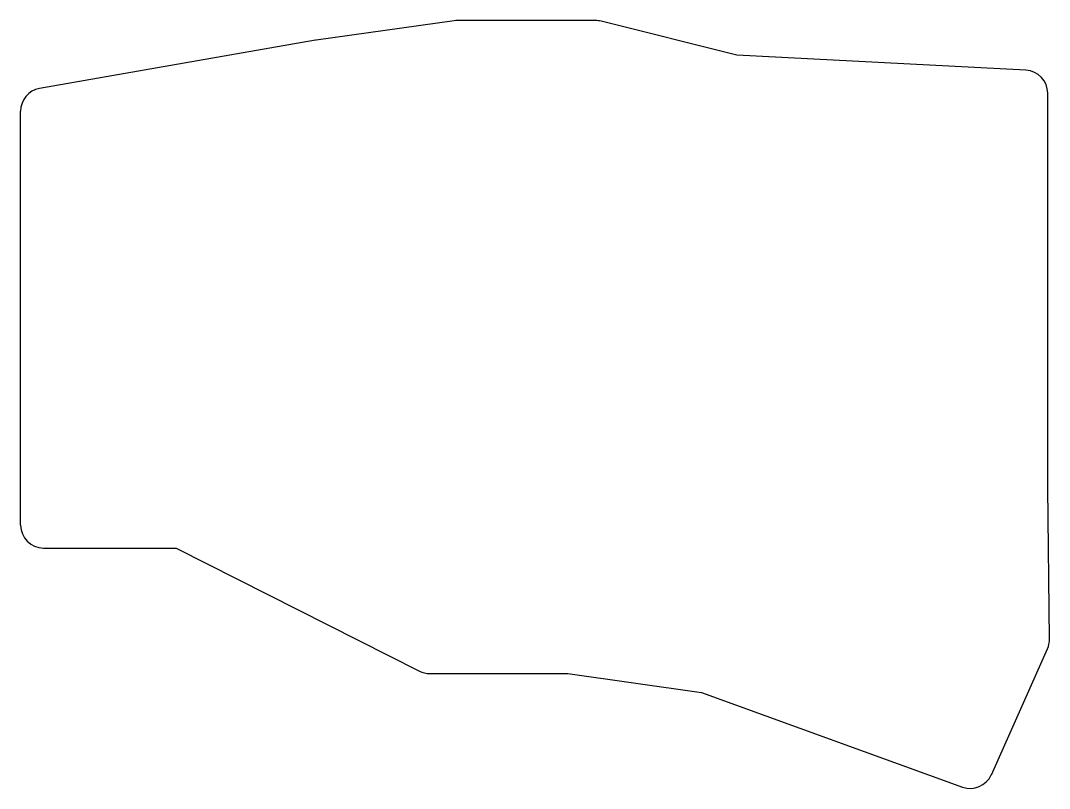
# Model space of a CAD drawing. Header units: millimetres. Extents: x 88 to 222, y -143 to -43.
import ezdxf

# ---------------------------------------------------------------- set-up
doc = ezdxf.new("R2010")
doc.units = ezdxf.units.MM

msp = doc.modelspace()

# ---------------------------------------------------------------- linework, layer by layer
at = {"linetype": 'CONTINUOUS'}
for p, q in [((144.58, -43.21), (126.58, -45.73)), ((163, -43.18), (145, -43.18)), ((181.45, -47.7), (163.73, -43.27)), ((126.48, -45.74), (90.48, -52.04)), ((219.16, -49.66), (181.45, -47.7)), ((222, -104.14), (222, -52.66)), ((88, -109), (88, -55)), ((222.23, -123.89), (222, -104.14)), ((91, -112), (108.28, -112)), ((108.28, -112), (140.05, -128.06)), ((214.65, -141.59), (221.97, -125.14)), ((141.4, -128.38), (159.3, -128.38)), ((159.3, -128.38), (159.41, -128.39)), ((159.41, -128.39), (176.82, -130.83)), ((176.82, -130.83), (210.88, -143.19))]:
    msp.add_line(p, q, dxfattribs=at)
for centre, start, end in [((145, -46.18), 90, 97.9696), ((163, -46.18), 75.9638, 90), ((127, -48.7), 97.9696, 99.9262), ((219, -52.66), 0, 87.0173), ((91, -55), 99.9262, 180), ((91, -109), 180, 270), ((219.23, -123.92), 336, 360.6542), ((141.4, -125.38), 243.1809, 270), ((211.9, -140.37), 250.0698, 336)]:
    msp.add_arc(centre, 3, start, end, dxfattribs=at)

doc.saveas('drawing.dxf')
